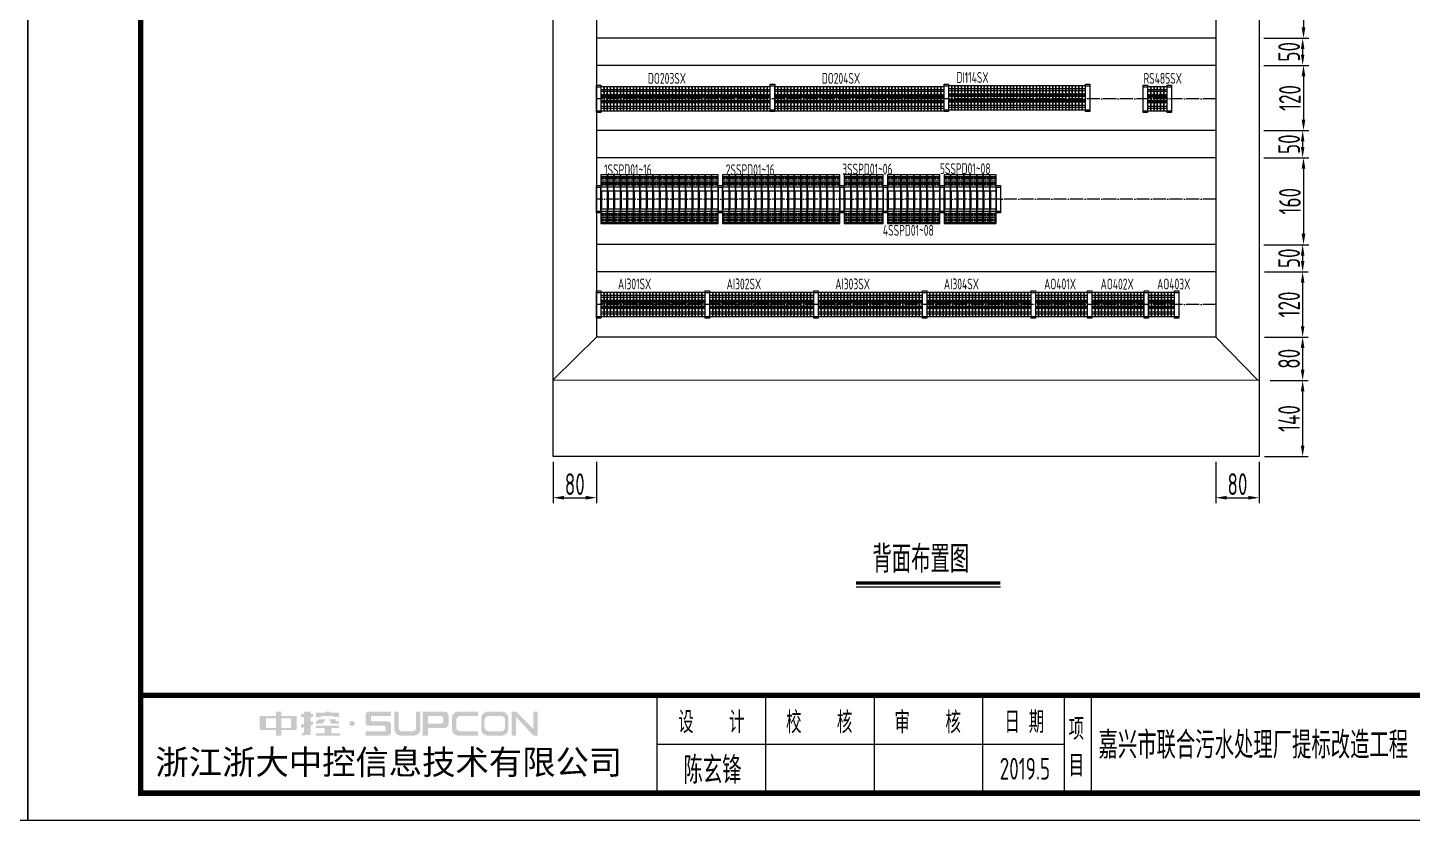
# Model space of a CAD drawing. Header units: millimetres. Extents: x 30557 to 235556, y -116603 to -73383.
# Drawn here: x 51347 to 53896, y -76323 to -74864 of the extents above; entities that cross this region are included whole.
import ezdxf
from ezdxf.enums import TextEntityAlignment as Align

# ---------------------------------------------------------------- set-up
doc = ezdxf.new("R2010")
doc.units = ezdxf.units.MM
doc.linetypes.add('ZWCAD_ISO04W100', pattern=[30.5, 24, -3, 0.5, -3])
doc.layers.add('1', color=3, linetype='Continuous')
doc.layers.add('_Drawing', color=7, linetype='Continuous', lineweight=25)
doc.styles.add('supcon', font='sceie.shx', dxfattribs={"width": 0.75, "height": 40, "bigfont": 'sceic.shx'})
doc.styles.add('Title', font='', dxfattribs={"height": 45})
doc.styles.get('Title').set_extended_font_data('SimHei')
doc.dimstyles.new('supcon', dxfattribs={"dimtxt": 20, "dimasz": 20, "dimexe": 10, "dimexo": 10, "dimgap": 5, "dimtad": 1, "dimtoh": 1, "dimdec": 0, "dimzin": 0, "dimdsep": 46, "dimtxsty": 'supcon', "dimcen": 0.09, "dimclrd": 2, "dimclre": 2, "dimclrt": 2, "dimadec": 0, "dimazin": 0, "dimtfac": 1, "dimtdec": 0, "dimtofl": 0, "dimtmove": 0, "dimatfit": 3, "dimfxl": 1, "dimtolj": 1, "dimtzin": 0, "dimarcsym": 0})

# ---------------------------------------------------------------- blocks, each defined once
blk = doc.blocks.new('中控·SUPCON')
at = {"linetype": 'Continuous'}
h = blk.add_hatch(color=2, dxfattribs=at)
h.dxf.hatch_style = 1
h.paths.add_polyline_path([(34, 33), (20, 33), (20, 37), (15, 37), (15, 36), (15, 33), (0, 33), (0, 20), (13, 20), (15, 20), (15, 15), (20, 15), (20, 20), (22, 20), (34, 20)])
h.paths.add_polyline_path([(20, 30), (20, 31), (29, 31), (29, 22), (20, 22)], flags=16)
h.paths.add_polyline_path([(15, 30), (15, 22), (6, 22), (6, 31), (15, 31)], flags=16)
h.paths.add_polyline_path([(47, 32), (49, 32), (49, 35), (47, 35), (47, 37), (41, 37), (41, 35), (38, 35), (38, 32), (41, 32), (41, 25.8), (38, 25), (38, 22), (41, 22.8), (41, 18.3), (39, 17), (39, 15), (47, 16), (47, 24.5), (49, 25), (49, 28), (47, 27.5)])
h.paths.add_polyline_path([(61, 30), (55, 30), (52, 28), (52, 26), (58, 26)])
h.paths.add_polyline_path([(73, 28), (71, 28), (70, 30), (64, 30), (66, 26), (73, 26)])
h.paths.add_polyline_path([(73, 36), (64.6, 36), (64.6, 37), (60.4, 37), (60.4, 36), (52, 36), (52, 32), (56.8, 32), (56.8, 33.1), (68.2, 33.1), (68.2, 32), (73, 32)])
h.paths.add_polyline_path([(66, 22), (73, 22), (73, 24), (52, 24), (52, 22), (60, 22), (60, 17), (52, 17), (52, 15), (74, 15), (74, 17), (66, 17)])
h.paths.add_polyline_path([(82.7, 26.1, 1), (87.6, 26.1, 1)])
h.paths.add_polyline_path([(118, 28), (103.5, 28, -0.414214), (102.5, 29), (102.5, 32, -0.414214), (103.5, 33), (121, 33), (121, 37), (100.5, 37, 0.414214), (97.5, 34), (97.5, 27, 0.414214), (100.5, 24), (115, 24, -0.414214), (116, 23), (116, 20, -0.414214), (115, 19), (97.5, 19), (97.5, 15), (118, 15, 0.414214), (121, 18), (121, 25, 0.414214)])
h.paths.add_polyline_path([(128, 37), (124, 37), (124, 36), (124, 21, 0.414214), (130, 15), (142, 15, 0.414214), (148, 21), (148, 37), (144, 37), (144, 22, -0.414214), (141, 19), (131, 19, -0.414214), (128, 22)])
h.paths.add_polyline_path([(174, 26), (174, 33, 0.414214), (170, 37), (150, 37), (150, 36), (150, 15), (155, 15), (155, 22), (170, 22, 0.414214)])
h.paths.add_polyline_path([(167, 26), (155, 26), (155, 33), (167, 33, -0.414214), (169, 31), (169, 28, -0.414214)], flags=16)
h.paths.add_polyline_path([(201, 19), (185, 19, -0.414214), (181, 23), (181, 29, -0.414214), (185, 33), (201, 33), (201, 37), (183, 37, 0.414214), (177, 31), (177, 21, 0.414214), (183, 15), (201, 15)])
h.paths.add_polyline_path([(229, 21), (229, 31, 0.414214), (223, 37), (210, 37, 0.414214), (204, 31), (204, 21, 0.414214), (210, 15), (223, 15, 0.414214)])
h.paths.add_polyline_path([(207, 23), (207, 29, -0.414214), (211, 33), (222, 33, -0.414214), (226, 29), (226, 23, -0.414214), (222, 19), (211, 19, -0.414214)], flags=16)
h.paths.add_polyline_path([(236, 32.1), (252, 15), (256, 15), (256, 37), (252, 37), (252, 21), (236, 37), (232, 37), (232, 36), (232, 15), (236, 15)])
h = blk.add_hatch(color=2, dxfattribs=at)
h.dxf.hatch_style = 1
h.paths.add_polyline_path([(34, 33), (20, 33), (20, 37), (15, 37), (15, 36), (15, 33), (0, 33), (0, 20), (13, 20), (15, 20), (15, 15), (20, 15), (20, 20), (22, 20), (34, 20)])
h.paths.add_polyline_path([(20, 30), (20, 31), (29, 31), (29, 22), (20, 22)], flags=16)
h.paths.add_polyline_path([(15, 30), (15, 22), (6, 22), (6, 31), (15, 31)], flags=16)
h.paths.add_polyline_path([(47, 32), (49, 32), (49, 35), (47, 35), (47, 37), (41, 37), (41, 35), (38, 35), (38, 32), (41, 32), (41, 25.8), (38, 25), (38, 22), (41, 22.8), (41, 18.3), (39, 17), (39, 15), (47, 16), (47, 24.5), (49, 25), (49, 28), (47, 27.5)])
h.paths.add_polyline_path([(61, 30), (55, 30), (52, 28), (52, 26), (58, 26)])
h.paths.add_polyline_path([(73, 28), (71, 28), (70, 30), (64, 30), (66, 26), (73, 26)])
h.paths.add_polyline_path([(73, 36), (64.6, 36), (64.6, 37), (60.4, 37), (60.4, 36), (52, 36), (52, 32), (56.8, 32), (56.8, 33.1), (68.2, 33.1), (68.2, 32), (73, 32)])
h.paths.add_polyline_path([(66, 22), (73, 22), (73, 24), (52, 24), (52, 22), (60, 22), (60, 17), (52, 17), (52, 15), (74, 15), (74, 17), (66, 17)])
h.paths.add_polyline_path([(82.7, 26.1, 1), (87.6, 26.1, 1)])
h.paths.add_polyline_path([(118, 28), (103.5, 28, -0.414214), (102.5, 29), (102.5, 32, -0.414214), (103.5, 33), (121, 33), (121, 37), (100.5, 37, 0.414214), (97.5, 34), (97.5, 27, 0.414214), (100.5, 24), (115, 24, -0.414214), (116, 23), (116, 20, -0.414214), (115, 19), (97.5, 19), (97.5, 15), (118, 15, 0.414214), (121, 18), (121, 25, 0.414214)])
h.paths.add_polyline_path([(128, 37), (124, 37), (124, 36), (124, 21, 0.414214), (130, 15), (142, 15, 0.414214), (148, 21), (148, 37), (144, 37), (144, 22, -0.414214), (141, 19), (131, 19, -0.414214), (128, 22)])
h.paths.add_polyline_path([(174, 26), (174, 33, 0.414214), (170, 37), (150, 37), (150, 36), (150, 15), (155, 15), (155, 22), (170, 22, 0.414214)])
h.paths.add_polyline_path([(167, 26), (155, 26), (155, 33), (167, 33, -0.414214), (169, 31), (169, 28, -0.414214)], flags=16)
h.paths.add_polyline_path([(201, 19), (185, 19, -0.414214), (181, 23), (181, 29, -0.414214), (185, 33), (201, 33), (201, 37), (183, 37, 0.414214), (177, 31), (177, 21, 0.414214), (183, 15), (201, 15)])
h.paths.add_polyline_path([(229, 21), (229, 31, 0.414214), (223, 37), (210, 37, 0.414214), (204, 31), (204, 21, 0.414214), (210, 15), (223, 15, 0.414214)])
h.paths.add_polyline_path([(207, 23), (207, 29, -0.414214), (211, 33), (222, 33, -0.414214), (226, 29), (226, 23, -0.414214), (222, 19), (211, 19, -0.414214)], flags=16)
h.paths.add_polyline_path([(236, 32.1), (252, 15), (256, 15), (256, 37), (252, 37), (252, 21), (236, 37), (232, 37), (232, 36), (232, 15), (236, 15)])
h = blk.add_hatch(color=2, dxfattribs=at)
h.dxf.hatch_style = 1
h.paths.add_polyline_path([(34, 33), (20, 33), (20, 37), (15, 37), (15, 36), (15, 33), (0, 33), (0, 20), (13, 20), (15, 20), (15, 15), (20, 15), (20, 20), (22, 20), (34, 20)])
h.paths.add_polyline_path([(20, 30), (20, 31), (29, 31), (29, 22), (20, 22)], flags=16)
h.paths.add_polyline_path([(15, 30), (15, 22), (6, 22), (6, 31), (15, 31)], flags=16)
h.paths.add_polyline_path([(47, 32), (49, 32), (49, 35), (47, 35), (47, 37), (41, 37), (41, 35), (38, 35), (38, 32), (41, 32), (41, 25.8), (38, 25), (38, 22), (41, 22.8), (41, 18.3), (39, 17), (39, 15), (47, 16), (47, 24.5), (49, 25), (49, 28), (47, 27.5)])
h.paths.add_polyline_path([(61, 30), (55, 30), (52, 28), (52, 26), (58, 26)])
h.paths.add_polyline_path([(73, 28), (71, 28), (70, 30), (64, 30), (66, 26), (73, 26)])
h.paths.add_polyline_path([(73, 36), (64.6, 36), (64.6, 37), (60.4, 37), (60.4, 36), (52, 36), (52, 32), (56.8, 32), (56.8, 33.1), (68.2, 33.1), (68.2, 32), (73, 32)])
h.paths.add_polyline_path([(66, 22), (73, 22), (73, 24), (52, 24), (52, 22), (60, 22), (60, 17), (52, 17), (52, 15), (74, 15), (74, 17), (66, 17)])
h.paths.add_polyline_path([(82.7, 26.1, 1), (87.6, 26.1, 1)])
h.paths.add_polyline_path([(118, 28), (103.5, 28, -0.414214), (102.5, 29), (102.5, 32, -0.414214), (103.5, 33), (121, 33), (121, 37), (100.5, 37, 0.414214), (97.5, 34), (97.5, 27, 0.414214), (100.5, 24), (115, 24, -0.414214), (116, 23), (116, 20, -0.414214), (115, 19), (97.5, 19), (97.5, 15), (118, 15, 0.414214), (121, 18), (121, 25, 0.414214)])
h.paths.add_polyline_path([(128, 37), (124, 37), (124, 36), (124, 21, 0.414214), (130, 15), (142, 15, 0.414214), (148, 21), (148, 37), (144, 37), (144, 22, -0.414214), (141, 19), (131, 19, -0.414214), (128, 22)])
h.paths.add_polyline_path([(174, 26), (174, 33, 0.414214), (170, 37), (150, 37), (150, 36), (150, 15), (155, 15), (155, 22), (170, 22, 0.414214)])
h.paths.add_polyline_path([(167, 26), (155, 26), (155, 33), (167, 33, -0.414214), (169, 31), (169, 28, -0.414214)], flags=16)
h.paths.add_polyline_path([(201, 19), (185, 19, -0.414214), (181, 23), (181, 29, -0.414214), (185, 33), (201, 33), (201, 37), (183, 37, 0.414214), (177, 31), (177, 21, 0.414214), (183, 15), (201, 15)])
h.paths.add_polyline_path([(229, 21), (229, 31, 0.414214), (223, 37), (210, 37, 0.414214), (204, 31), (204, 21, 0.414214), (210, 15), (223, 15, 0.414214)])
h.paths.add_polyline_path([(207, 23), (207, 29, -0.414214), (211, 33), (222, 33, -0.414214), (226, 29), (226, 23, -0.414214), (222, 19), (211, 19, -0.414214)], flags=16)
h.paths.add_polyline_path([(236, 32.1), (252, 15), (256, 15), (256, 37), (252, 37), (252, 21), (236, 37), (232, 37), (232, 36), (232, 15), (236, 15)])
h = blk.add_hatch(color=2, dxfattribs=at)
h.dxf.hatch_style = 1
h.paths.add_polyline_path([(34, 33), (20, 33), (20, 37), (15, 37), (15, 36), (15, 33), (0, 33), (0, 20), (13, 20), (15, 20), (15, 15), (20, 15), (20, 20), (22, 20), (34, 20)])
h.paths.add_polyline_path([(20, 30), (20, 31), (29, 31), (29, 22), (20, 22)], flags=16)
h.paths.add_polyline_path([(15, 30), (15, 22), (6, 22), (6, 31), (15, 31)], flags=16)
h.paths.add_polyline_path([(47, 32), (49, 32), (49, 35), (47, 35), (47, 37), (41, 37), (41, 35), (38, 35), (38, 32), (41, 32), (41, 25.8), (38, 25), (38, 22), (41, 22.8), (41, 18.3), (39, 17), (39, 15), (47, 16), (47, 24.5), (49, 25), (49, 28), (47, 27.5)])
h.paths.add_polyline_path([(61, 30), (55, 30), (52, 28), (52, 26), (58, 26)])
h.paths.add_polyline_path([(73, 28), (71, 28), (70, 30), (64, 30), (66, 26), (73, 26)])
h.paths.add_polyline_path([(73, 36), (64.6, 36), (64.6, 37), (60.4, 37), (60.4, 36), (52, 36), (52, 32), (56.8, 32), (56.8, 33.1), (68.2, 33.1), (68.2, 32), (73, 32)])
h.paths.add_polyline_path([(66, 22), (73, 22), (73, 24), (52, 24), (52, 22), (60, 22), (60, 17), (52, 17), (52, 15), (74, 15), (74, 17), (66, 17)])
h.paths.add_polyline_path([(82.7, 26.1, 1), (87.6, 26.1, 1)])
h.paths.add_polyline_path([(118, 28), (103.5, 28, -0.414214), (102.5, 29), (102.5, 32, -0.414214), (103.5, 33), (121, 33), (121, 37), (100.5, 37, 0.414214), (97.5, 34), (97.5, 27, 0.414214), (100.5, 24), (115, 24, -0.414214), (116, 23), (116, 20, -0.414214), (115, 19), (97.5, 19), (97.5, 15), (118, 15, 0.414214), (121, 18), (121, 25, 0.414214)])
h.paths.add_polyline_path([(128, 37), (124, 37), (124, 36), (124, 21, 0.414214), (130, 15), (142, 15, 0.414214), (148, 21), (148, 37), (144, 37), (144, 22, -0.414214), (141, 19), (131, 19, -0.414214), (128, 22)])
h.paths.add_polyline_path([(174, 26), (174, 33, 0.414214), (170, 37), (150, 37), (150, 36), (150, 15), (155, 15), (155, 22), (170, 22, 0.414214)])
h.paths.add_polyline_path([(167, 26), (155, 26), (155, 33), (167, 33, -0.414214), (169, 31), (169, 28, -0.414214)], flags=16)
h.paths.add_polyline_path([(201, 19), (185, 19, -0.414214), (181, 23), (181, 29, -0.414214), (185, 33), (201, 33), (201, 37), (183, 37, 0.414214), (177, 31), (177, 21, 0.414214), (183, 15), (201, 15)])
h.paths.add_polyline_path([(229, 21), (229, 31, 0.414214), (223, 37), (210, 37, 0.414214), (204, 31), (204, 21, 0.414214), (210, 15), (223, 15, 0.414214)])
h.paths.add_polyline_path([(207, 23), (207, 29, -0.414214), (211, 33), (222, 33, -0.414214), (226, 29), (226, 23, -0.414214), (222, 19), (211, 19, -0.414214)], flags=16)
h.paths.add_polyline_path([(236, 32.1), (252, 15), (256, 15), (256, 37), (252, 37), (252, 21), (236, 37), (232, 37), (232, 36), (232, 15), (236, 15)])
h = blk.add_hatch(color=2, dxfattribs=at)
h.dxf.hatch_style = 1
h.paths.add_polyline_path([(34, 33), (20, 33), (20, 37), (15, 37), (15, 36), (15, 33), (0, 33), (0, 20), (13, 20), (15, 20), (15, 15), (20, 15), (20, 20), (22, 20), (34, 20)])
h.paths.add_polyline_path([(20, 30), (20, 31), (29, 31), (29, 22), (20, 22)], flags=16)
h.paths.add_polyline_path([(15, 30), (15, 22), (6, 22), (6, 31), (15, 31)], flags=16)
h.paths.add_polyline_path([(47, 32), (49, 32), (49, 35), (47, 35), (47, 37), (41, 37), (41, 35), (38, 35), (38, 32), (41, 32), (41, 25.8), (38, 25), (38, 22), (41, 22.8), (41, 18.3), (39, 17), (39, 15), (47, 16), (47, 24.5), (49, 25), (49, 28), (47, 27.5)])
h.paths.add_polyline_path([(61, 30), (55, 30), (52, 28), (52, 26), (58, 26)])
h.paths.add_polyline_path([(73, 28), (71, 28), (70, 30), (64, 30), (66, 26), (73, 26)])
h.paths.add_polyline_path([(73, 36), (64.6, 36), (64.6, 37), (60.4, 37), (60.4, 36), (52, 36), (52, 32), (56.8, 32), (56.8, 33.1), (68.2, 33.1), (68.2, 32), (73, 32)])
h.paths.add_polyline_path([(66, 22), (73, 22), (73, 24), (52, 24), (52, 22), (60, 22), (60, 17), (52, 17), (52, 15), (74, 15), (74, 17), (66, 17)])
h.paths.add_polyline_path([(82.7, 26.1, 1), (87.6, 26.1, 1)])
h.paths.add_polyline_path([(118, 28), (103.5, 28, -0.414214), (102.5, 29), (102.5, 32, -0.414214), (103.5, 33), (121, 33), (121, 37), (100.5, 37, 0.414214), (97.5, 34), (97.5, 27, 0.414214), (100.5, 24), (115, 24, -0.414214), (116, 23), (116, 20, -0.414214), (115, 19), (97.5, 19), (97.5, 15), (118, 15, 0.414214), (121, 18), (121, 25, 0.414214)])
h.paths.add_polyline_path([(128, 37), (124, 37), (124, 36), (124, 21, 0.414214), (130, 15), (142, 15, 0.414214), (148, 21), (148, 37), (144, 37), (144, 22, -0.414214), (141, 19), (131, 19, -0.414214), (128, 22)])
h.paths.add_polyline_path([(174, 26), (174, 33, 0.414214), (170, 37), (150, 37), (150, 36), (150, 15), (155, 15), (155, 22), (170, 22, 0.414214)])
h.paths.add_polyline_path([(167, 26), (155, 26), (155, 33), (167, 33, -0.414214), (169, 31), (169, 28, -0.414214)], flags=16)
h.paths.add_polyline_path([(201, 19), (185, 19, -0.414214), (181, 23), (181, 29, -0.414214), (185, 33), (201, 33), (201, 37), (183, 37, 0.414214), (177, 31), (177, 21, 0.414214), (183, 15), (201, 15)])
h.paths.add_polyline_path([(229, 21), (229, 31, 0.414214), (223, 37), (210, 37, 0.414214), (204, 31), (204, 21, 0.414214), (210, 15), (223, 15, 0.414214)])
h.paths.add_polyline_path([(207, 23), (207, 29, -0.414214), (211, 33), (222, 33, -0.414214), (226, 29), (226, 23, -0.414214), (222, 19), (211, 19, -0.414214)], flags=16)
h.paths.add_polyline_path([(236, 32.1), (252, 15), (256, 15), (256, 37), (252, 37), (252, 21), (236, 37), (232, 37), (232, 36), (232, 15), (236, 15)])
h = blk.add_hatch(color=2, dxfattribs=at)
h.dxf.hatch_style = 1
h.paths.add_polyline_path([(34, 33), (20, 33), (20, 37), (15, 37), (15, 36), (15, 33), (0, 33), (0, 20), (13, 20), (15, 20), (15, 15), (20, 15), (20, 20), (22, 20), (34, 20)])
h.paths.add_polyline_path([(20, 30), (20, 31), (29, 31), (29, 22), (20, 22)], flags=16)
h.paths.add_polyline_path([(15, 30), (15, 22), (6, 22), (6, 31), (15, 31)], flags=16)
h.paths.add_polyline_path([(47, 32), (49, 32), (49, 35), (47, 35), (47, 37), (41, 37), (41, 35), (38, 35), (38, 32), (41, 32), (41, 25.8), (38, 25), (38, 22), (41, 22.8), (41, 18.3), (39, 17), (39, 15), (47, 16), (47, 24.5), (49, 25), (49, 28), (47, 27.5)])
h.paths.add_polyline_path([(61, 30), (55, 30), (52, 28), (52, 26), (58, 26)])
h.paths.add_polyline_path([(73, 28), (71, 28), (70, 30), (64, 30), (66, 26), (73, 26)])
h.paths.add_polyline_path([(73, 36), (64.6, 36), (64.6, 37), (60.4, 37), (60.4, 36), (52, 36), (52, 32), (56.8, 32), (56.8, 33.1), (68.2, 33.1), (68.2, 32), (73, 32)])
h.paths.add_polyline_path([(66, 22), (73, 22), (73, 24), (52, 24), (52, 22), (60, 22), (60, 17), (52, 17), (52, 15), (74, 15), (74, 17), (66, 17)])
h.paths.add_polyline_path([(82.7, 26.1, 1), (87.6, 26.1, 1)])
h.paths.add_polyline_path([(118, 28), (103.5, 28, -0.414214), (102.5, 29), (102.5, 32, -0.414214), (103.5, 33), (121, 33), (121, 37), (100.5, 37, 0.414214), (97.5, 34), (97.5, 27, 0.414214), (100.5, 24), (115, 24, -0.414214), (116, 23), (116, 20, -0.414214), (115, 19), (97.5, 19), (97.5, 15), (118, 15, 0.414214), (121, 18), (121, 25, 0.414214)])
h.paths.add_polyline_path([(128, 37), (124, 37), (124, 36), (124, 21, 0.414214), (130, 15), (142, 15, 0.414214), (148, 21), (148, 37), (144, 37), (144, 22, -0.414214), (141, 19), (131, 19, -0.414214), (128, 22)])
h.paths.add_polyline_path([(174, 26), (174, 33, 0.414214), (170, 37), (150, 37), (150, 36), (150, 15), (155, 15), (155, 22), (170, 22, 0.414214)])
h.paths.add_polyline_path([(167, 26), (155, 26), (155, 33), (167, 33, -0.414214), (169, 31), (169, 28, -0.414214)], flags=16)
h.paths.add_polyline_path([(201, 19), (185, 19, -0.414214), (181, 23), (181, 29, -0.414214), (185, 33), (201, 33), (201, 37), (183, 37, 0.414214), (177, 31), (177, 21, 0.414214), (183, 15), (201, 15)])
h.paths.add_polyline_path([(229, 21), (229, 31, 0.414214), (223, 37), (210, 37, 0.414214), (204, 31), (204, 21, 0.414214), (210, 15), (223, 15, 0.414214)])
h.paths.add_polyline_path([(207, 23), (207, 29, -0.414214), (211, 33), (222, 33, -0.414214), (226, 29), (226, 23, -0.414214), (222, 19), (211, 19, -0.414214)], flags=16)
h.paths.add_polyline_path([(236, 32.1), (252, 15), (256, 15), (256, 37), (252, 37), (252, 21), (236, 37), (232, 37), (232, 36), (232, 15), (236, 15)])
blk = doc.blocks.new('supcon图框')
at = {"linetype": 'Continuous'}
for p, q in [((1987.7, 4361.7), (1987.7, 1421.7)), ((6145.7, 1421.7), (6145.7, 4361.7)), ((1987.7, 1421.7), (6145.7, 1421.7))]:
    blk.add_line(p, q, dxfattribs=at)
for p, q in [((3145.7, 1651.7), (3145.7, 1471.7)), ((3345.7, 1651.7), (3345.7, 1471.7)), ((3545.7, 1651.7), (3545.7, 1471.7)), ((3745.7, 1651.7), (3745.7, 1471.7)), ((3895.7, 1651.7), (3895.7, 1471.7)), ((3945.7, 1651.7), (3945.7, 1471.7)), ((3145.7, 1561.7), (3895.7, 1561.7))]:
    blk.add_line(p, q)
at = {"linetype": 'Continuous', "const_width": 10}
blk.add_lwpolyline([(2195.7, 4311.7), (6095.7, 4311.7), (6095.7, 1471.7), (2195.7, 1471.7)], close=True, dxfattribs=at)
blk.add_lwpolyline([(2195.7, 1651.7), (6095.7, 1651.7)], dxfattribs=at)
at = {"linetype": 'Continuous', "xscale": 2, "yscale": 2, "zscale": 2}
blk.add_blockref('中控·SUPCON', (2414.6, 1547.7), dxfattribs=at)
at = {"style": 'supcon', "width": 0.75}
for s, p in [('设    计', (3246.2, 1604.2)), ('校    核', (3444.8, 1604.2)), ('审    核', (3644.5, 1604.2)), ('日 期', (3822.5, 1604.2)), ('项', (3918.2, 1590.7)), ('目', (3918.2, 1522.9))]:
    blk.add_text(s, height=40, dxfattribs=at).set_placement(p, align=Align.MIDDLE)
at = {"style": 'Title'}
blk.add_text('浙江浙大中控信息技术有限公司', height=45, dxfattribs=at).set_placement((2222.8, 1506.2))
blk = doc.blocks.new('*D463')
at = {"layer": '_Drawing', "color": 2, "linetype": 'Continuous', "lineweight": -2}
for p, q in [((52314, -75663.3), (52314, -75739.2)), ((52394, -75663.4), (52394, -75739.2)), ((52334, -75729.2), (52374, -75729.2))]:
    blk.add_line(p, q, dxfattribs=at)
at = {"layer": '_Drawing', "color": 2}
for points in [[(52334, -75725.9), (52334, -75732.6), (52314, -75729.2)], [(52374, -75732.6), (52374, -75725.9), (52394, -75729.2)]]:
    blk.add_solid(points, dxfattribs=at)
at = {"layer": 'DEFPOINTS', "color": 0}
for p in [(52314, -75653.3), (52394, -75653.4), (52394, -75729.2)]:
    blk.add_point(p, dxfattribs=at)
at = {"layer": '_Drawing', "color": 2, "insert": (52354, -75704.2), "char_height": 40, "attachment_point": 5, "style": 'supcon'}
blk.add_mtext('\\A1;80', dxfattribs=at)
blk = doc.blocks.new('*D464')
at = {"layer": '_Drawing', "color": 2, "linetype": 'Continuous', "lineweight": -2}
for p, q in [((53534, -75663.3), (53534, -75739.2)), ((53614, -75663.4), (53614, -75739.2)), ((53554, -75729.2), (53594, -75729.2))]:
    blk.add_line(p, q, dxfattribs=at)
at = {"layer": '_Drawing', "color": 2}
for points in [[(53554, -75725.9), (53554, -75732.6), (53534, -75729.2)], [(53594, -75732.6), (53594, -75725.9), (53614, -75729.2)]]:
    blk.add_solid(points, dxfattribs=at)
at = {"layer": 'DEFPOINTS', "color": 0}
for p in [(53534, -75653.3), (53614, -75653.4), (53614, -75729.2)]:
    blk.add_point(p, dxfattribs=at)
at = {"layer": '_Drawing', "color": 2, "insert": (53574, -75704.2), "char_height": 40, "attachment_point": 5, "style": 'supcon'}
blk.add_mtext('\\A1;80', dxfattribs=at)
blk = doc.blocks.new('固定块')
for p, q in [((516096.3, 339845.1), (516104.3, 339845.1)), ((516096.3, 339795.1), (516096.3, 339845.1)), ((516096.3, 339842.1), (516104.3, 339842.1)), ((516104.3, 339845.1), (516104.3, 339795.1)), ((516096.3, 339798.1), (516104.3, 339798.1)), ((516104.3, 339795.1), (516096.3, 339795.1))]:
    blk.add_line(p, q)
blk = doc.blocks.new('SAKDU2.5')
at = {"color": 253}
for p, q in [((516132.1, 339835.7), (516138.1, 339835.7)), ((516132.1, 339832.2), (516138.1, 339832.2)), ((516132.1, 339821.4), (516138.1, 339821.4)), ((516132.1, 339815.4), (516138.1, 339815.4)), ((516133.4, 339824.8), (516136.8, 339824.8)), ((516133.4, 339824.5), (516136.8, 339824.5)), ((516133.4, 339812.3), (516136.8, 339812.3)), ((516133.4, 339812), (516136.8, 339812)), ((516132.1, 339804.7), (516138.1, 339804.7)), ((516132.1, 339801.2), (516138.1, 339801.2))]:
    blk.add_line(p, q, dxfattribs=at)
at = {"color": 253, "lineweight": -3}
blk.add_lwpolyline([(516132.1, 339796.2), (516138.1, 339796.2), (516138.1, 339840.7), (516132.1, 339840.7)], close=True, dxfattribs=at)
at = {"color": 253}
for centre, radius in [((516135.1, 339824.7), 2), ((516135.1, 339812.2), 2), ((516135.1, 339824.7), 1.7), ((516135.1, 339812.2), 1.7)]:
    blk.add_circle(centre, radius, dxfattribs=at)
blk = doc.blocks.new('避雷器安装图')
at = {"linetype": 'ByBlock'}
for p, q in [((859366.22, -3477026.95, -209.31), (859366.22, -3477022.65, -209.31)), ((859366.32, -3477022.55, -209.31), (859367.32, -3477022.55, -209.31)), ((859366.34, -3477023.32, -209.31), (859366.34, -3477026.58, -209.31)), ((859367.42, -3477023.32, -209.31), (859366.34, -3477023.32, -209.31)), ((859367.42, -3477022.65, -209.31), (859367.42, -3477026.95, -209.31)), ((859367.32, -3477027.05, -209.31), (859366.32, -3477027.05, -209.31)), ((859366.34, -3477026.58, -209.31), (859367.42, -3477026.58, -209.31))]:
    blk.add_line(p, q, dxfattribs=at)
for centre, start, end in [((859366.32, -3477022.65, -209.31), 90, 180), ((859367.32, -3477022.65, -209.31), 360, 90), ((859366.32, -3477026.95, -209.31), 180, 270), ((859367.32, -3477026.95, -209.31), 270, 0)]:
    blk.add_arc(centre, 0.1, start, end, dxfattribs=at)
blk = doc.blocks.new('信号避雷器尺寸图')
at = {"linetype": 'ByBlock'}
for p, q in [((859330.84, -3479276.47), (859329.64, -3479276.47)), ((859329.64, -3479276.47), (859329.64, -3479285.47)), ((859329.64, -3479276.77), (859330.84, -3479276.77)), ((859330.84, -3479285.47), (859330.84, -3479276.47)), ((859329.64, -3479277.58), (859330.84, -3479277.58)), ((859329.64, -3479277.88), (859330.84, -3479277.88)), ((859329.71, -3479277.09), (859330.12, -3479277.09)), ((859329.71, -3479277.17), (859330.12, -3479277.17)), ((859329.71, -3479278.2), (859330.12, -3479278.2)), ((859329.71, -3479278.28), (859330.12, -3479278.28)), ((859330.77, -3479277.09), (859330.36, -3479277.09)), ((859330.77, -3479277.17), (859330.36, -3479277.17)), ((859330.77, -3479278.2), (859330.36, -3479278.2)), ((859330.77, -3479278.28), (859330.36, -3479278.28)), ((859329.64, -3479284.05), (859330.84, -3479284.05)), ((859329.64, -3479284.35), (859330.84, -3479284.35)), ((859329.71, -3479283.65), (859330.12, -3479283.65)), ((859329.71, -3479283.73), (859330.12, -3479283.73)), ((859330.77, -3479283.65), (859330.36, -3479283.65)), ((859330.77, -3479283.73), (859330.36, -3479283.73)), ((859329.64, -3479285.17), (859330.84, -3479285.17)), ((859329.64, -3479285.47), (859330.84, -3479285.47)), ((859329.71, -3479284.76), (859330.12, -3479284.76)), ((859329.71, -3479284.84), (859330.12, -3479284.84)), ((859330.77, -3479284.76), (859330.36, -3479284.76)), ((859330.77, -3479284.84), (859330.36, -3479284.84))]:
    blk.add_line(p, q, dxfattribs=at)
for centre in [(859329.92, -3479277.13), (859330.57, -3479277.13), (859329.92, -3479278.24), (859330.57, -3479278.24), (859329.92, -3479283.69), (859329.92, -3479284.8), (859330.57, -3479283.69), (859330.57, -3479284.8)]:
    blk.add_circle(centre, 0.206, dxfattribs=at)
blk.add_blockref('避雷器安装图', (-36.58, -2256.16, 209.31), dxfattribs=at)
blk = doc.blocks.new('8端子块')
for p in [(-500909.9, -336987.3), (-500903.9, -336987.3), (-500897.9, -336987.3), (-500891.9, -336987.3), (-500885.9, -336987.3), (-500879.9, -336987.3), (-500873.9, -336987.3), (-500867.9, -336987.3)]:
    blk.add_blockref('SAKDU2.5', p)
blk = doc.blocks.new('*D478')
at = {"color": 2, "linetype": 'Continuous', "lineweight": -2}
for p, q in [((53624, -75433.5), (53704, -75433.5)), ((53694, -75453.5), (53694, -75493.5)), ((53634, -75513.5), (53704, -75513.5))]:
    blk.add_line(p, q, dxfattribs=at)
at = {"color": 2}
for points in [[(53697.3, -75453.5), (53690.6, -75453.5), (53694, -75433.5)], [(53690.6, -75493.5), (53697.3, -75493.5), (53694, -75513.5)]]:
    blk.add_solid(points, dxfattribs=at)
at = {"layer": 'DEFPOINTS', "color": 0}
for p in [(53614, -75433.5), (53624, -75513.5), (53694, -75513.5)]:
    blk.add_point(p, dxfattribs=at)
at = {"color": 2, "insert": (53669, -75473.5), "char_height": 40, "attachment_point": 5, "rotation": 90, "style": 'supcon'}
blk.add_mtext('\\A1;80', dxfattribs=at)
blk = doc.blocks.new('*D479')
at = {"color": 2, "lineweight": -2}
for p, q in [((53644, -75513.5), (53704, -75513.5)), ((53694, -75533.5), (53694, -75633.4)), ((53624, -75653.4), (53704, -75653.4))]:
    blk.add_line(p, q, dxfattribs=at)
at = {"color": 2}
for points in [[(53697.3, -75533.5), (53690.6, -75533.5), (53694, -75513.5)], [(53690.6, -75633.4), (53697.3, -75633.4), (53694, -75653.4)]]:
    blk.add_solid(points, dxfattribs=at)
at = {"layer": 'DEFPOINTS', "color": 0}
for p in [(53634, -75513.5), (53614, -75653.4), (53694, -75653.4)]:
    blk.add_point(p, dxfattribs=at)
at = {"color": 2, "insert": (53669, -75583.5), "char_height": 40, "attachment_point": 5, "rotation": 90, "style": 'supcon'}
blk.add_mtext('\\A1;140', dxfattribs=at)
blk = doc.blocks.new('*D531')
at = {"color": 2, "linetype": 'Continuous', "lineweight": -2}
for p, q in [((53624, -74883.5), (53704, -74883.5)), ((53694, -74903.5), (53694, -74913.5)), ((53624, -74933.5), (53704, -74933.5))]:
    blk.add_line(p, q, dxfattribs=at)
at = {"color": 2}
for points in [[(53697.3, -74903.5), (53690.7, -74903.5), (53694, -74883.5)], [(53690.7, -74913.5), (53697.3, -74913.5), (53694, -74933.5)]]:
    blk.add_solid(points, dxfattribs=at)
at = {"layer": 'DEFPOINTS', "color": 0}
for p in [(53614, -74883.5), (53614, -74933.5), (53694, -74933.5)]:
    blk.add_point(p, dxfattribs=at)
at = {"color": 2, "insert": (53669, -74908.5), "char_height": 40, "attachment_point": 5, "rotation": 90, "style": 'supcon'}
blk.add_mtext('\\A1;50', dxfattribs=at)
blk = doc.blocks.new('*D532')
at = {"color": 2, "lineweight": -2}
for p, q in [((53622.4, -74763.5), (53705.6, -74763.5)), ((53695.6, -74783.5), (53695.6, -74863.5)), ((53622.4, -74883.5), (53705.6, -74883.5))]:
    blk.add_line(p, q, dxfattribs=at)
at = {"color": 2}
for points in [[(53698.9, -74783.5), (53692.2, -74783.5), (53695.6, -74763.5)], [(53692.2, -74863.5), (53698.9, -74863.5), (53695.6, -74883.5)]]:
    blk.add_solid(points, dxfattribs=at)
at = {"layer": 'DEFPOINTS', "color": 0}
for p in [(53612.4, -74763.5), (53612.4, -74883.5), (53695.6, -74883.5)]:
    blk.add_point(p, dxfattribs=at)
at = {"color": 2, "insert": (53670.6, -74823.5), "char_height": 40, "attachment_point": 5, "rotation": 90, "style": 'supcon'}
blk.add_mtext('\\A1;120', dxfattribs=at)
blk = doc.blocks.new('*D533')
at = {"color": 2, "linetype": 'Continuous', "lineweight": -2}
for p, q in [((53624, -75053.5), (53704, -75053.5)), ((53694, -75073.5), (53694, -75083.5)), ((53624, -75103.5), (53704, -75103.5))]:
    blk.add_line(p, q, dxfattribs=at)
at = {"color": 2}
for points in [[(53697.3, -75073.5), (53690.7, -75073.5), (53694, -75053.5)], [(53690.7, -75083.5), (53697.3, -75083.5), (53694, -75103.5)]]:
    blk.add_solid(points, dxfattribs=at)
at = {"layer": 'DEFPOINTS', "color": 0}
for p in [(53614, -75053.5), (53614, -75103.5), (53694, -75103.5)]:
    blk.add_point(p, dxfattribs=at)
at = {"color": 2, "insert": (53669, -75078.5), "char_height": 40, "attachment_point": 5, "rotation": 90, "style": 'supcon'}
blk.add_mtext('\\A1;50', dxfattribs=at)
blk = doc.blocks.new('*D534')
at = {"color": 2, "lineweight": -2}
for p, q in [((53622.4, -74933.5), (53705.6, -74933.5)), ((53695.6, -74953.5), (53695.6, -75033.5)), ((53622.4, -75053.5), (53705.6, -75053.5))]:
    blk.add_line(p, q, dxfattribs=at)
at = {"color": 2}
for points in [[(53698.9, -74953.5), (53692.2, -74953.5), (53695.6, -74933.5)], [(53692.2, -75033.5), (53698.9, -75033.5), (53695.6, -75053.5)]]:
    blk.add_solid(points, dxfattribs=at)
at = {"layer": 'DEFPOINTS', "color": 0}
for p in [(53612.4, -74933.5), (53612.4, -75053.5), (53695.6, -75053.5)]:
    blk.add_point(p, dxfattribs=at)
at = {"color": 2, "insert": (53670.6, -74993.5), "char_height": 40, "attachment_point": 5, "rotation": 90, "style": 'supcon'}
blk.add_mtext('\\A1;120', dxfattribs=at)
blk = doc.blocks.new('*D535')
at = {"color": 2, "linetype": 'Continuous', "lineweight": -2}
for p, q in [((53624, -75263.5), (53704, -75263.5)), ((53694, -75283.5), (53694, -75293.5)), ((53624, -75313.5), (53704, -75313.5))]:
    blk.add_line(p, q, dxfattribs=at)
at = {"color": 2}
for points in [[(53697.3, -75283.5), (53690.7, -75283.5), (53694, -75263.5)], [(53690.7, -75293.5), (53697.3, -75293.5), (53694, -75313.5)]]:
    blk.add_solid(points, dxfattribs=at)
at = {"layer": 'DEFPOINTS', "color": 0}
for p in [(53614, -75263.5), (53614, -75313.5), (53694, -75313.5)]:
    blk.add_point(p, dxfattribs=at)
at = {"color": 2, "insert": (53669, -75288.5), "char_height": 40, "attachment_point": 5, "rotation": 90, "style": 'supcon'}
blk.add_mtext('\\A1;50', dxfattribs=at)
blk = doc.blocks.new('*D536')
at = {"color": 2, "lineweight": -2}
for p, q in [((53622.4, -75103.5), (53705.6, -75103.5)), ((53695.6, -75123.5), (53695.6, -75243.5)), ((53622.4, -75263.5), (53705.6, -75263.5))]:
    blk.add_line(p, q, dxfattribs=at)
at = {"color": 2}
for points in [[(53698.9, -75123.5), (53692.2, -75123.5), (53695.6, -75103.5)], [(53692.2, -75243.5), (53698.9, -75243.5), (53695.6, -75263.5)]]:
    blk.add_solid(points, dxfattribs=at)
at = {"layer": 'DEFPOINTS', "color": 0}
for p in [(53612.4, -75103.5), (53612.4, -75263.5), (53695.6, -75263.5)]:
    blk.add_point(p, dxfattribs=at)
at = {"color": 2, "insert": (53670.6, -75183.5), "char_height": 40, "attachment_point": 5, "rotation": 90, "style": 'supcon'}
blk.add_mtext('\\A1;160', dxfattribs=at)
blk = doc.blocks.new('*D545')
at = {"color": 2, "lineweight": -2}
for p, q in [((53624, -75313.5), (53704, -75313.5)), ((53694, -75333.5), (53694, -75413.5)), ((53624, -75433.5), (53704, -75433.5))]:
    blk.add_line(p, q, dxfattribs=at)
at = {"color": 2}
for points in [[(53697.3, -75333.5), (53690.7, -75333.5), (53694, -75313.5)], [(53690.7, -75413.5), (53697.3, -75413.5), (53694, -75433.5)]]:
    blk.add_solid(points, dxfattribs=at)
at = {"layer": 'DEFPOINTS', "color": 0}
for p in [(53614, -75313.5), (53614, -75433.5), (53694, -75433.5)]:
    blk.add_point(p, dxfattribs=at)
at = {"color": 2, "insert": (53669, -75373.5), "char_height": 40, "attachment_point": 5, "rotation": 90, "style": 'supcon'}
blk.add_mtext('\\A1;120', dxfattribs=at)

msp = doc.modelspace()

# ---------------------------------------------------------------- linework, layer by layer
at = {"lineweight": -3}
for p, q in [((53534, -74883.4), (52394, -74883.4)), ((53534, -74933.4), (52394, -74933.4)), ((53534, -75053.4), (52394, -75053.4)), ((53534, -75103.4), (52394, -75103.4)), ((53534, -75263.4), (52394, -75263.4)), ((53534, -75313.4), (52394, -75313.4)), ((53534, -75433.7), (52394, -75433.7))]:
    msp.add_line(p, q, dxfattribs=at)
at = {"color": 4, "linetype": 'ZWCAD_ISO04W100', "lineweight": -3}
for p, q in [((53534, -74995), (52394, -74995)), ((53534, -75179.7), (52394, -75179.7)), ((53534, -75373.7), (52394, -75373.7))]:
    msp.add_line(p, q, dxfattribs=at)
for p, q in [((52394, -75433.7), (52314, -75512.5)), ((53534, -75433.7), (53610.8, -75512.5)), ((52314, -75512.5), (53614, -75512.6))]:
    msp.add_line(p, q)
at = {"layer": '_Drawing', "color": 1}
for p, q in [((52314, -75653.4), (52314, -73753.4)), ((53614, -73753.4), (53614, -75653.4)), ((53614, -75653.4), (52314, -75653.4))]:
    msp.add_line(p, q, dxfattribs=at)
at = {"layer": '_Drawing'}
for p, q in [((52394, -73833.4), (52394, -75433.7)), ((52872, -75893.3), (53137.6, -75893.3))]:
    msp.add_line(p, q, dxfattribs=at)
at = {"layer": '_Drawing', "lineweight": -3}
msp.add_line((53534, -73833.4), (53534, -75433.7), dxfattribs=at)
at = {"layer": '_Drawing', "const_width": 6}
msp.add_lwpolyline([(52872, -75886.1), (53137.6, -75886.1)], dxfattribs=at)

# ---------------------------------------------------------------- block references
for name, p in [('supcon图框', (45201.2, -77744.7)), ('supcon图框', (49359.2, -77744.7)), ('固定块', (-463702.3, -414815.2)), ('8端子块', (37179.7, -77826.1)), ('8端子块', (37227.7, -77826.1)), ('8端子块', (37275.7, -77826.1)), ('8端子块', (37323.7, -77826.1)), ('8端子块', (37371.7, -77826.1)), ('8端子块', (37419.7, -77826.1)), ('SAKDU2.5', (-463442.1, -414813.4)), ('SAKDU2.5', (-463436.1, -414813.4)), ('SAKDU2.5', (-463430.1, -414813.4)), ('SAKDU2.5', (-463424.1, -414813.4)), ('固定块', (-463382.3, -414813.4)), ('8端子块', (37499.7, -77826.1)), ('8端子块', (37547.7, -77826.1)), ('8端子块', (37595.7, -77826.1)), ('8端子块', (37643.7, -77826.1)), ('8端子块', (37691.7, -77826.1)), ('8端子块', (37739.7, -77826.1)), ('SAKDU2.5', (-463122.1, -414813.4)), ('SAKDU2.5', (-463116.1, -414813.4)), ('SAKDU2.5', (-463110.1, -414813.4)), ('SAKDU2.5', (-463104.1, -414813.4)), ('固定块', (-463062.3, -414813.4)), ('固定块', (-463062.3, -414813.4)), ('8端子块', (37819.7, -77824.4)), ('8端子块', (37867.7, -77824.4)), ('8端子块', (37915.7, -77824.4)), ('8端子块', (37963.7, -77824.4)), ('8端子块', (38011.7, -77824.4)), ('SAKDU2.5', (-462850.1, -414811.7)), ('SAKDU2.5', (-462844.1, -414811.7)), ('固定块', (-462802.3, -414813.4)), ('固定块', (-462695.8, -414815.2)), ('SAKDU2.5', (-462723.7, -414813.4)), ('SAKDU2.5', (-462717.7, -414813.4)), ('SAKDU2.5', (-462711.7, -414813.4)), ('SAKDU2.5', (-462705.7, -414813.4)), ('SAKDU2.5', (-462699.7, -414813.4)), ('SAKDU2.5', (-462693.7, -414813.4)), ('固定块', (-462651.8, -414815.2)), ('固定块', (-463702.3, -414999.9)), ('固定块', (-463478.3, -414999.9)), ('固定块', (-463254.3, -414999.9)), ('固定块', (-463254.3, -414999.9)), ('固定块', (-463174.3, -414999.9)), ('固定块', (-463070.3, -414999.9)), ('固定块', (-462966.3, -414999.9)), ('固定块', (-462966.3, -414999.9)), ('固定块', (-463702.3, -415193.8)), ('固定块', (-463502.3, -415193.8)), ('固定块', (-463302.3, -415193.8)), ('固定块', (-463102.3, -415193.8)), ('固定块', (-462902.3, -415193.8)), ('固定块', (-462798.3, -415193.8)), ('固定块', (-462694.3, -415193.8)), ('固定块', (-462638.3, -415193.8)), ('8端子块', (37179.7, -78204.7)), ('8端子块', (37227.7, -78204.7)), ('8端子块', (37275.7, -78204.7)), ('8端子块', (37323.7, -78204.7)), ('8端子块', (37379.7, -78204.7)), ('8端子块', (37427.7, -78204.7)), ('8端子块', (37475.7, -78204.7)), ('8端子块', (37523.7, -78204.7)), ('8端子块', (37579.7, -78204.7)), ('8端子块', (37627.7, -78204.7)), ('8端子块', (37675.7, -78204.7)), ('8端子块', (37723.7, -78204.7)), ('8端子块', (37779.7, -78204.7)), ('8端子块', (37827.7, -78204.7)), ('8端子块', (37875.7, -78204.7)), ('8端子块', (37923.7, -78204.7)), ('8端子块', (37979.7, -78204.7)), ('8端子块', (38027.7, -78204.7)), ('8端子块', (38083.7, -78204.7)), ('8端子块', (38131.7, -78204.7)), ('8端子块', (38187.7, -78204.7))]:
    msp.add_blockref(name, p)
at = {"linetype": 'ByBlock', "xscale": 10, "yscale": 10, "zscale": 10}
for p in [(-8540894.4, 34717629.9), (-8540882.4, 34717629.9), (-8540870.4, 34717629.9), (-8540858.4, 34717629.9), (-8540846.4, 34717629.9), (-8540834.4, 34717629.9), (-8540822.4, 34717629.9), (-8540810.4, 34717629.9), (-8540798.4, 34717629.9), (-8540786.4, 34717629.9), (-8540774.4, 34717629.9), (-8540762.4, 34717629.9), (-8540750.4, 34717629.9), (-8540738.4, 34717629.9), (-8540726.4, 34717629.9), (-8540714.4, 34717629.9), (-8540702.4, 34717629.9), (-8540690.4, 34717629.9), (-8540670.4, 34717629.9), (-8540658.4, 34717629.9), (-8540646.4, 34717629.9), (-8540634.4, 34717629.9), (-8540622.4, 34717629.9), (-8540610.4, 34717629.9), (-8540598.4, 34717629.9), (-8540586.4, 34717629.9), (-8540574.4, 34717629.9), (-8540562.4, 34717629.9), (-8540550.4, 34717629.9), (-8540538.4, 34717629.9), (-8540526.4, 34717629.9), (-8540514.4, 34717629.9), (-8540502.4, 34717629.9), (-8540490.4, 34717629.9), (-8540478.4, 34717629.9), (-8540466.4, 34717629.9), (-8540446.4, 34717629.9), (-8540434.4, 34717629.9), (-8540422.4, 34717629.9), (-8540410.4, 34717629.9), (-8540398.4, 34717629.9), (-8540386.4, 34717629.9), (-8540366.4, 34717629.9), (-8540354.4, 34717629.9), (-8540342.4, 34717629.9), (-8540330.4, 34717629.9), (-8540318.4, 34717629.9), (-8540306.4, 34717629.9), (-8540294.4, 34717629.9), (-8540282.4, 34717629.9), (-8540262.4, 34717629.9), (-8540250.4, 34717629.9), (-8540238.4, 34717629.9), (-8540226.4, 34717629.9), (-8540214.4, 34717629.9), (-8540202.4, 34717629.9), (-8540190.4, 34717629.9), (-8540178.4, 34717629.9)]:
    msp.add_blockref('信号避雷器尺寸图', p, dxfattribs=at)

# ---------------------------------------------------------------- texts
at = {"color": 3, "style": 'supcon', "width": 0.75}
for s, height, p in [('陈玄锋', 50, (52607.6, -76228)), ('2019.5', 40, (53182.7, -76228))]:
    msp.add_text(s, height=height, dxfattribs=at).set_placement(p, align=Align.MIDDLE)
at = {"layer": '1', "color": 3, "style": 'supcon', "width": 0.75}
for s, p in [('DO203SX', (52488.7, -74967.4)), ('DO204SX', (52808.7, -74967.4)), ('DI114SX', (53056.7, -74965.7)), ('RS485SX', (53400.9, -74967.4)), ('1SSPD01~16', (52408, -75135.6)), ('2SSPD01~16', (52632, -75135.6)), ('3SSPD01~06', (52846.4, -75134.4)), ('5SSPD01~08', (53026.1, -75133.6)), ('4SSPD01~08', (52921.3, -75247)), ('AI301SX', (52433.5, -75345.8)), ('AI302SX', (52633.5, -75345.8)), ('AI303SX', (52833.5, -75345.8)), ('AI304SX', (53033.5, -75345.8)), ('AO401X', (53218, -75346)), ('AO402X', (53322, -75346)), ('AO403X', (53426, -75346))]:
    msp.add_text(s, height=20, dxfattribs=at).set_placement(p)
at = {"layer": '_Drawing', "color": 7, "style": 'supcon', "width": 0.75}
msp.add_text('背面布置图', height=50, dxfattribs=at).set_placement((52902, -75867.1))
at = {"layer": '_Drawing', "color": 3, "style": 'supcon', "width": 0.75}
msp.add_text('嘉兴市联合污水处理厂提标改造工程', height=50, dxfattribs=at).set_placement((53603.2, -76181.9), align=Align.MIDDLE)

# ---------------------------------------------------------------- dimensions: what is measured, and where the dimension line sits
at = {"color": 1}
for base, p1, p2, picture, middle in [((53695.6, -74883.5), (53612.4, -74763.5), (53612.4, -74883.5), '*D532', (53670.6, -74823.5)), ((53695.6, -75053.5), (53612.4, -74933.5), (53612.4, -75053.5), '*D534', (53670.6, -74993.5)), ((53695.6, -75263.5), (53612.4, -75103.5), (53612.4, -75263.5), '*D536', (53670.6, -75183.5))]:
    dim = msp.add_linear_dim(base=base, p1=p1, p2=p2, angle=90, dimstyle='supcon', dxfattribs=at)
    dim.commit()
    dim.dimension.update_dxf_attribs({"geometry": picture, "text_midpoint": middle})
at = {"linetype": 'Continuous'}
for base, p1, p2, picture, middle in [((53694, -74933.5), (53614, -74883.5), (53614, -74933.5), '*D531', (53694, -74908.5)), ((53694, -75103.5), (53614, -75053.5), (53614, -75103.5), '*D533', (53694, -75078.5)), ((53694, -75313.5), (53614, -75263.5), (53614, -75313.5), '*D535', (53694, -75288.5))]:
    dim = msp.add_linear_dim(base=base, p1=p1, p2=p2, angle=90, dimstyle='supcon', dxfattribs=at)
    dim.commit()
    dim.dimension.update_dxf_attribs({"geometry": picture, "text_midpoint": middle, "dimtype": 160})
for base, p1, p2, picture, middle in [((53694, -75433.5), (53614, -75313.5), (53614, -75433.5), '*D545', (53669, -75373.5)), ((53694, -75653.4), (53634, -75513.5), (53614, -75653.4), '*D479', (53669, -75583.5))]:
    dim = msp.add_linear_dim(base=base, p1=p1, p2=p2, angle=90, dimstyle='supcon')
    dim.commit()
    dim.dimension.update_dxf_attribs({"geometry": picture, "text_midpoint": middle})
dim = msp.add_linear_dim(base=(53694, -75513.5), p1=(53614, -75433.5), p2=(53624, -75513.5), angle=90, dimstyle='supcon', dxfattribs=at)
dim.commit()
dim.dimension.update_dxf_attribs({"geometry": '*D478', "text_midpoint": (53669, -75473.5)})
at = {"layer": '_Drawing', "linetype": 'Continuous'}
for base, p1, p2, picture, middle in [((52394, -75729.2), (52314, -75653.3), (52394, -75653.4), '*D463', (52354, -75704.2)), ((53614, -75729.2), (53534, -75653.3), (53614, -75653.4), '*D464', (53574, -75704.2))]:
    dim = msp.add_linear_dim(base=base, p1=p1, p2=p2, dimstyle='supcon', dxfattribs=at)
    dim.commit()
    dim.dimension.update_dxf_attribs({"geometry": picture, "text_midpoint": middle})

doc.saveas('drawing.dxf')
